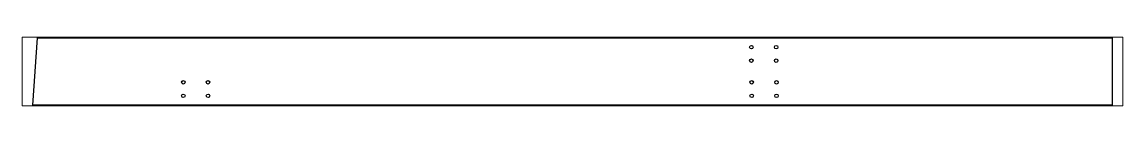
# Paper-space layout 'Layout1' of a CAD drawing. Header units: millimetres. Extents: x 0 to 257, y 89 to 106.
# The model-space entities are those that its viewports show. They can reach past a viewport. Long polylines and large blocks are cut down to what shows.
import ezdxf

# ---------------------------------------------------------------- set-up
doc = ezdxf.new("R2010")
doc.units = ezdxf.units.MM
doc.header["$LTSCALE"] = 25
doc.layers.add('3_Pezzi', color=7, linetype='Continuous')
doc.layers.add('5_Bulloni', color=7, linetype='Continuous')

msp = doc.modelspace()

# ---------------------------------------------------------------- linework, layer by layer
at = {"layer": '3_Pezzi', "color": 3, "linetype": 'Continuous'}
for p, q in [((1735.8, -250), (1771.1, 250)), ((1771.1, 250), (9732.3, 250)), ((9732.3, 250), (9732.3, -250)), ((9732.3, -250), (1735.8, -250))]:
    msp.add_line(p, q, dxfattribs=at)
at = {"layer": '5_Bulloni', "color": 5, "linetype": 'Continuous'}
for centre in [(7059.3, 180.6), (7243.4, 180.5), (7059.3, 80.5), (7243.4, 80.4), (2850.4, -80), (3033.8, -80), (7061.8, -80), (7245.7, -80), (2850.4, -180), (3033.8, -180), (7061.8, -180), (7245.7, -180)]:
    msp.add_circle(centre, 13, dxfattribs=at)

psp = doc.layouts.get("Layout1")

# ---------------------------------------------------------------- viewports
at = {"layer": '0'}
psp.add_viewport(center=(128.5, 97.5), size=(257, 16.06967), view_center_point=(5734.05, 0), view_height=510, dxfattribs=at)

doc.saveas('drawing.dxf')
